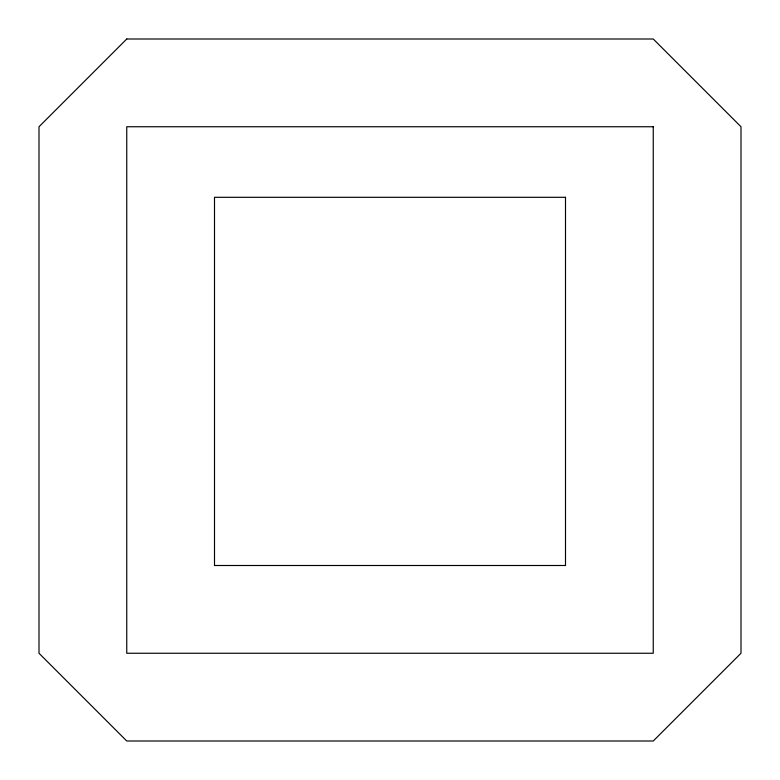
<?xml version="1.0" encoding="UTF-8"?>
<svg xmlns="http://www.w3.org/2000/svg" width="780" height="780" viewBox="0 0 780 780"><rect width="100%" height="100%" fill="white"/><g stroke="black" fill="none" stroke-linecap="round" stroke-linejoin="round"><path stroke-width="1.17" d="M126.75 39L39 126.75L39 653.25L126.75 741L653.25 741L741 653.25L741 126.75L653.25 39L126.75 39M653.25 126.75L126.75 126.75L126.75 653.25L653.25 653.25L653.25 126.75M565.5 197.301L214.5 197.301L214.5 565.5L565.5 565.5L565.5 197.301"/></g></svg>
